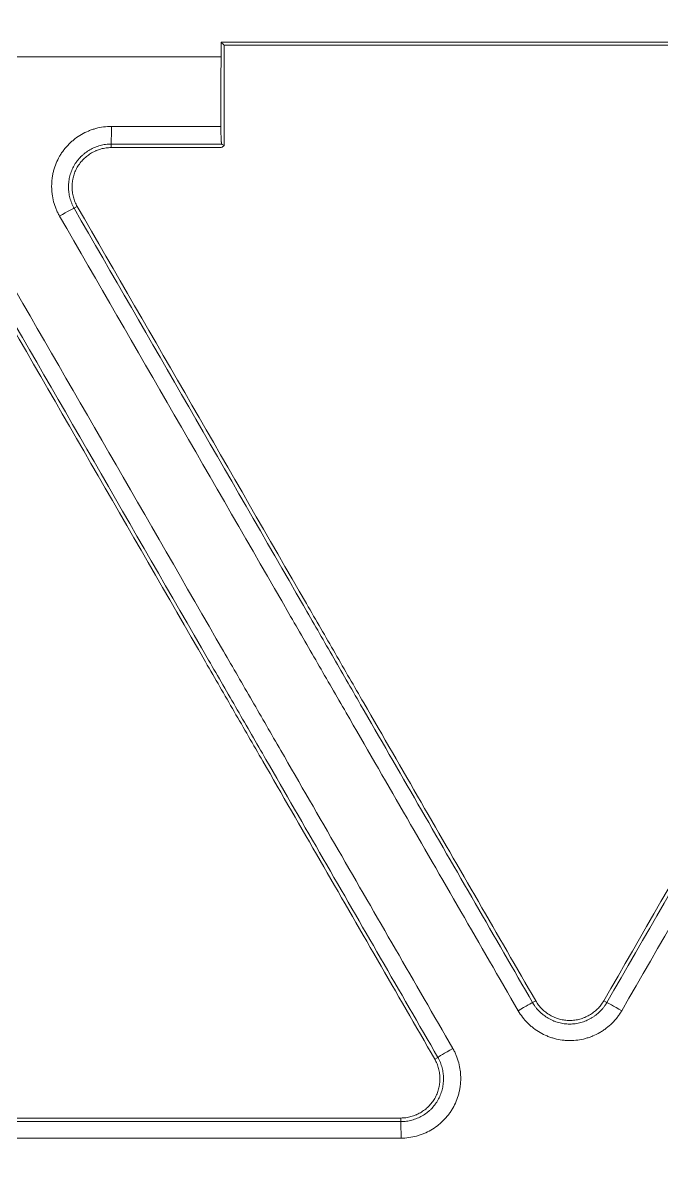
# Model space of a CAD drawing. Header units: inches. Extents: x 405346 to 489838, y -25612 to 14934.
# Drawn here: x 467421.5 to 467439.32, y 4533.59 to 4565.74 of the extents above; entities that cross this region are included whole.
import ezdxf

# ---------------------------------------------------------------- set-up
doc = ezdxf.new("R2010")
doc.units = ezdxf.units.IN
doc.header["$LTSCALE"] = 200
doc.header["$MEASUREMENT"] = 0
doc.linetypes.add('DH-HID2', pattern=[1.2, 0.8, -0.4])
doc.layers.add('FU-FURM', color=251, linetype='DH-HID2')
doc.layers.add('SS-EQ', color=2, linetype='Continuous', lineweight=20)

# ---------------------------------------------------------------- blocks, each defined once
blk = doc.blocks.new('FLLLL')
at = {"layer": 'FU-FURM'}
for centre, radius, start, end in [((467638.62, 3989.606), 194.252, 180.76696, 268.64347), ((467631.305, 3983.29), 213.601, 180.767, 268.64329)]:
    blk.add_arc(centre, radius, start, end, dxfattribs=at)
blk = doc.blocks.new('4way무풍')
at = {"layer": 'SS-EQ'}
for p, q in [((182.845, 243.697), (182.845, 240.893)), ((179.695, 240.938), (179.695, 240.839)), ((178.747, 239.197), (178.66, 239.147)), ((191.448, 216.999), (191.535, 217.049)), ((193.43, 217.049), (193.517, 216.999)), ((188.719, 215.424), (188.805, 215.473)), ((187.771, 213.682), (187.771, 213.782))]:
    blk.add_line(p, q, dxfattribs=at)
for centre, major_axis, ratio, start_param, end_param in [((179.695, 241.412), (0, -0.474), 0.006993, 0.034977, 1.610114), ((178.25, 238.91), (-0.41, -0.237), 0.029822, 3.176515, 4.686944), ((191.038, 216.762), (-0.41, -0.237), 0.016529, 3.176504, 4.686624), ((193.926, 216.762), (0.41, -0.237), 0.03041, 1.57114, 3.10667), ((189.215, 215.71), (-0.41, -0.237), 0.016714, 4.686852, 6.248274), ((187.771, 213.208), (0, 0.474), 0.013941, 4.739047, 6.248275)]:
    blk.add_ellipse(centre, major_axis=major_axis, ratio=ratio, start_param=start_param, end_param=end_param, dxfattribs=at)
for points, knots in [([(0.032, 346.294), (6.969, 346.294), (13.906, 346.294), (27.78, 346.294), (34.717, 346.294), (55.528, 346.294), (69.403, 346.294), (97.151, 346.294), (111.025, 346.294), (138.774, 346.294), (152.648, 346.294), (180.396, 346.294), (194.27, 346.294), (215.082, 346.294), (222.019, 346.294), (235.893, 346.294), (242.83, 346.293), (253.236, 346.293), (256.704, 346.293), (263.641, 346.293), (267.11, 346.293), (272.313, 346.294), (274.047, 346.294), (276.648, 346.294), (277.516, 346.294), (279.25, 346.293), (280.117, 346.293), (281.418, 346.292), (281.851, 346.292), (282.718, 346.292), (283.152, 346.292), (283.802, 346.293), (284.019, 346.293), (284.453, 346.293), (284.669, 346.294), (285.103, 346.293), (285.32, 346.293), (285.753, 346.29), (285.97, 346.288), (286.62, 346.277), (287.054, 346.265), (287.92, 346.231), (288.353, 346.21), (289.653, 346.132), (290.519, 346.062), (291.818, 345.929), (292.25, 345.88), (292.899, 345.799), (293.116, 345.771), (293.548, 345.712), (294.627, 345.561), (295.697, 345.381), (298.249, 344.897), (299.929, 344.504), (302.417, 343.81), (304.065, 343.312), (305.692, 342.745), (308.116, 341.843), (309.711, 341.171), (311.481, 340.335), (311.677, 340.241), (312.069, 340.051), (312.265, 339.955), (312.851, 339.663), (313.238, 339.464), (314.393, 338.857), (315.91, 338.017), (317.385, 337.118), (318.837, 336.19), (319.553, 335.711), (320.962, 334.724), (322.351, 333.707), (324.369, 332.094), (326.323, 330.393), (327.582, 329.199), (328.355, 328.434), (328.586, 328.204), (328.815, 327.97), (328.968, 327.815), (329.044, 327.736), (329.423, 327.345), (329.723, 327.029), (330.61, 326.072), (331.762, 324.776), (333.399, 322.77), (334.43, 321.391), (335.932, 319.291), (336.873, 317.85), (338.196, 315.627), (339.047, 314.124), (339.838, 312.579), (340.313, 311.601), (340.454, 311.306), (340.593, 311.01), (340.685, 310.812), (340.731, 310.713), (340.958, 310.218), (341.136, 309.82), (341.654, 308.624), (342.309, 307.019), (343.186, 304.582), (343.7, 302.939), (344.419, 300.459), (344.828, 298.787), (345.336, 296.251), (345.487, 295.4), (345.755, 293.69), (345.871, 292.83), (345.994, 291.749), (346.017, 291.532), (346.062, 291.099), (346.083, 290.881), (346.143, 290.23), (346.178, 289.796), (346.239, 288.927), (346.265, 288.492), (346.307, 287.624), (346.324, 287.189), (346.342, 286.538), (346.347, 286.32), (346.354, 285.886), (346.356, 285.669), (346.359, 285.234), (346.359, 285.017), (346.359, 284.582), (346.359, 284.365), (346.359, 283.714), (346.358, 283.279), (346.358, 282.41), (346.358, 281.976), (346.358, 280.672), (346.358, 279.803), (346.359, 278.065), (346.359, 277.196), (346.359, 274.59), (346.359, 272.852), (346.358, 264.162), (346.359, 257.21), (346.359, 236.355), (346.359, 222.452), (346.359, 194.646), (346.359, 180.742), (346.359, 152.936), (346.359, 139.033), (346.359, 111.226), (346.359, 69.516), (346.359, 27.806), (346.359, 0)], [0, 0, 0, 0, 0.03125, 0.03125, 0.0625, 0.0625, 0.125, 0.125, 0.1875, 0.1875, 0.25, 0.25, 0.3125, 0.3125, 0.34375, 0.34375, 0.375, 0.375, 0.390625, 0.390625, 0.40625, 0.40625, 0.414062, 0.414062, 0.417969, 0.417969, 0.421875, 0.421875, 0.423828, 0.423828, 0.425781, 0.425781, 0.426758, 0.426758, 0.427734, 0.427734, 0.428711, 0.428711, 0.429687, 0.429687, 0.431641, 0.431641, 0.433594, 0.433594, 0.4375, 0.4375, 0.439453, 0.439453, 0.44043, 0.44043, 0.441406, 0.445312, 0.445312, 0.453125, 0.453125, 0.457031, 0.460937, 0.460937, 0.46875, 0.46875, 0.469727, 0.469727, 0.470703, 0.470703, 0.472656, 0.472656, 0.476562, 0.480469, 0.480469, 0.484375, 0.484375, 0.488281, 0.492187, 0.496094, 0.5, 0.5, 0.500977, 0.501465, 0.501465, 0.501953, 0.501953, 0.503906, 0.503906, 0.507812, 0.511719, 0.515625, 0.515625, 0.523437, 0.523437, 0.527344, 0.53125, 0.53125, 0.532227, 0.532715, 0.532715, 0.533203, 0.533203, 0.535156, 0.535156, 0.539062, 0.542969, 0.546875, 0.546875, 0.554687, 0.554687, 0.558594, 0.558594, 0.5625, 0.5625, 0.563477, 0.563477, 0.564453, 0.564453, 0.566406, 0.566406, 0.568359, 0.568359, 0.570312, 0.570312, 0.571289, 0.571289, 0.572266, 0.572266, 0.573242, 0.573242, 0.574219, 0.574219, 0.576172, 0.576172, 0.578125, 0.578125, 0.582031, 0.582031, 0.585937, 0.585937, 0.59375, 0.59375, 0.625, 0.625, 0.6875, 0.6875, 0.75, 0.75, 0.8125, 0.8125, 0.875, 1, 1, 1, 1]), ([(345.164, 0), (345.164, 27.72), (345.163, 69.299), (345.162, 110.879), (345.161, 138.598), (345.16, 152.458), (345.159, 180.178), (345.157, 194.038), (345.154, 221.758), (345.152, 235.618), (345.147, 256.407), (345.146, 263.337), (345.145, 272), (345.145, 273.732), (345.144, 276.331), (345.144, 277.197), (345.143, 278.93), (345.142, 279.796), (345.142, 281.095), (345.141, 281.528), (345.141, 282.395), (345.142, 282.828), (345.141, 283.694), (345.141, 284.127), (345.14, 284.777), (345.139, 284.993), (345.136, 285.426), (345.134, 285.643), (345.124, 286.293), (345.113, 286.726), (345.081, 287.592), (345.06, 288.025), (345.009, 288.891), (344.979, 289.324), (344.926, 289.973), (344.898, 290.298), (344.868, 290.622), (344.847, 290.839), (344.836, 290.947), (344.736, 291.92), (344.629, 292.78), (344.379, 294.49), (344.236, 295.34), (343.754, 297.876), (343.361, 299.547), (342.666, 302.024), (342.167, 303.666), (341.312, 306.1), (340.67, 307.703), (340.162, 308.898), (339.901, 309.494), (339.629, 310.086), (339.446, 310.481), (339.353, 310.677), (338.885, 311.657), (338.495, 312.43), (337.684, 313.954), (337.263, 314.706), (336.391, 316.188), (335.94, 316.919), (335.007, 318.359), (334.525, 319.069), (333.532, 320.468), (332.508, 321.846), (330.881, 323.85), (329.736, 325.143), (328.853, 326.097), (328.555, 326.413), (328.177, 326.804), (328.101, 326.882), (327.949, 327.037), (327.721, 327.27), (327.491, 327.5), (326.721, 328.264), (325.466, 329.454), (323.518, 331.149), (321.504, 332.755), (320.119, 333.766), (318.711, 334.748), (317.997, 335.224), (316.546, 336.146), (315.81, 336.592), (314.315, 337.454), (313.557, 337.87), (312.595, 338.371), (312.305, 338.52), (312.014, 338.666), (311.82, 338.764), (311.722, 338.812), (311.235, 339.053), (310.844, 339.24), (309.666, 339.79), (308.875, 340.138), (307.283, 340.799), (305.68, 341.425), (303.244, 342.257), (301.598, 342.742), (299.114, 343.417), (297.436, 343.796), (294.888, 344.258), (294.033, 344.394), (292.957, 344.542), (292.742, 344.57), (292.31, 344.625), (291.663, 344.703), (291.015, 344.771), (289.72, 344.892), (288.856, 344.953), (287.56, 345.018), (287.128, 345.036), (286.48, 345.054), (286.264, 345.059), (285.832, 345.066), (285.615, 345.069), (285.183, 345.072), (284.967, 345.073), (284.535, 345.074), (284.318, 345.075), (283.67, 345.075), (283.237, 345.076), (282.589, 345.076), (282.373, 345.076), (281.94, 345.076), (281.724, 345.076), (281.076, 345.076), (280.643, 345.076), (279.346, 345.077), (278.481, 345.077), (276.752, 345.078), (275.887, 345.078), (273.293, 345.079), (271.563, 345.079), (262.916, 345.08), (255.998, 345.082), (242.162, 345.085), (235.244, 345.086), (221.408, 345.088), (214.49, 345.089), (193.736, 345.092), (179.9, 345.093), (152.228, 345.095), (138.392, 345.096), (110.72, 345.097), (96.884, 345.097), (69.212, 345.098), (55.376, 345.098), (34.622, 345.098), (27.704, 345.099), (13.868, 345.099), (6.95, 345.099), (0.032, 345.099)], [0, 0, 0, 0, 0.125, 0.1875, 0.1875, 0.25, 0.25, 0.3125, 0.3125, 0.375, 0.375, 0.40625, 0.40625, 0.414063, 0.414063, 0.417969, 0.417969, 0.421875, 0.421875, 0.423828, 0.423828, 0.425781, 0.425781, 0.427734, 0.427734, 0.428711, 0.428711, 0.429688, 0.429688, 0.431641, 0.431641, 0.433594, 0.433594, 0.435547, 0.435547, 0.436523, 0.437012, 0.437012, 0.4375, 0.4375, 0.441406, 0.441406, 0.445313, 0.445313, 0.453125, 0.453125, 0.457031, 0.460938, 0.464844, 0.464844, 0.466797, 0.467773, 0.467773, 0.46875, 0.46875, 0.472656, 0.472656, 0.476563, 0.476563, 0.480469, 0.480469, 0.484375, 0.484375, 0.488281, 0.492188, 0.496094, 0.496094, 0.498047, 0.498047, 0.498535, 0.498535, 0.499023, 0.5, 0.5, 0.503906, 0.507813, 0.511719, 0.515625, 0.515625, 0.519531, 0.519531, 0.523438, 0.523438, 0.527344, 0.527344, 0.52832, 0.528809, 0.528809, 0.529297, 0.529297, 0.53125, 0.53125, 0.535156, 0.535156, 0.539063, 0.542969, 0.546875, 0.546875, 0.554688, 0.554688, 0.558594, 0.558594, 0.55957, 0.55957, 0.560547, 0.5625, 0.5625, 0.566406, 0.566406, 0.568359, 0.568359, 0.569336, 0.569336, 0.570313, 0.570313, 0.571289, 0.571289, 0.572266, 0.572266, 0.574219, 0.574219, 0.575195, 0.575195, 0.576172, 0.576172, 0.578125, 0.578125, 0.582031, 0.582031, 0.585938, 0.585938, 0.59375, 0.59375, 0.625, 0.625, 0.65625, 0.65625, 0.6875, 0.6875, 0.75, 0.75, 0.8125, 0.8125, 0.875, 0.875, 0.9375, 0.9375, 0.96875, 0.96875, 1, 1, 1, 1]), ([(182.839, 243.697), (182.827, 243.708), (182.816, 243.719), (182.789, 243.746), (182.773, 243.762), (182.757, 243.778)], [0, 0, 0, 0, 0.414035, 0.414035, 1, 1, 1, 1]), ([(182.757, 243.778), (185.452, 243.778), (188.146, 243.778), (193.535, 243.778), (196.229, 243.778), (198.923, 243.778)], [0, 0, 0, 0, 0.5, 0.5, 1, 1, 1, 1]), ([(182.757, 243.372), (175.142, 243.372), (167.527, 243.372), (152.298, 243.372), (144.683, 243.372), (129.453, 243.372), (121.839, 243.372), (110.416, 243.372), (106.609, 243.372), (98.994, 243.372), (95.186, 243.372), (83.764, 243.372), (76.149, 243.372), (60.919, 243.372), (53.305, 243.372), (41.882, 243.372), (38.075, 243.372), (30.46, 243.372), (26.652, 243.372), (19.038, 243.372), (15.23, 243.372), (7.615, 243.372), (3.808, 243.372), (0, 243.372)], [0, 0, 0, 0, 0.125, 0.125, 0.25, 0.25, 0.375, 0.375, 0.4375, 0.4375, 0.5, 0.5, 0.625, 0.625, 0.75, 0.75, 0.8125, 0.8125, 0.875, 0.875, 0.9375, 0.9375, 1, 1, 1, 1]), ([(178.254, 238.928), (178.235, 238.96), (178.218, 238.992), (178.186, 239.058), (178.171, 239.092), (178.13, 239.193), (178.084, 239.33), (178.056, 239.472), (178.045, 239.563), (178.042, 239.581), (178.039, 239.618), (178.035, 239.672), (178.033, 239.727), (178.033, 239.836), (178.038, 239.908), (178.052, 240.016), (178.057, 240.052), (178.068, 240.106), (178.072, 240.124), (178.08, 240.159), (178.084, 240.177), (178.107, 240.265), (178.153, 240.403), (178.217, 240.533), (178.272, 240.628), (178.291, 240.659), (178.332, 240.72), (178.353, 240.749), (178.42, 240.835), (178.468, 240.889), (178.545, 240.966), (178.571, 240.991), (178.613, 241.026), (178.627, 241.038), (178.655, 241.061), (178.669, 241.073), (178.742, 241.128), (178.863, 241.209), (178.993, 241.273), (179.077, 241.308), (179.094, 241.315), (179.128, 241.328), (179.145, 241.334), (179.197, 241.352), (179.232, 241.363), (179.338, 241.391), (179.408, 241.406), (179.552, 241.425), (179.625, 241.43), (179.698, 241.43)], [0, 0, 0, 0, 0.03125, 0.03125, 0.0625, 0.0625, 0.125, 0.1875, 0.1875, 0.203125, 0.203125, 0.21875, 0.25, 0.25, 0.3125, 0.3125, 0.34375, 0.34375, 0.359375, 0.359375, 0.375, 0.375, 0.4375, 0.5, 0.5, 0.53125, 0.53125, 0.5625, 0.5625, 0.625, 0.625, 0.65625, 0.65625, 0.671875, 0.671875, 0.6875, 0.6875, 0.75, 0.8125, 0.8125, 0.828125, 0.828125, 0.84375, 0.84375, 0.875, 0.875, 0.9375, 0.9375, 1, 1, 1, 1]), ([(182.753, 241.43), (182.752, 241.399), (182.753, 241.368), (182.753, 241.322), (182.753, 241.307), (182.754, 241.276), (182.754, 241.261), (182.755, 241.218), (182.755, 241.19), (182.757, 241.15), (182.757, 241.137), (182.758, 241.112), (182.759, 241.1), (182.76, 241.066), (182.761, 241.046), (182.763, 241.023), (182.763, 241.019), (182.764, 241.01), (182.765, 240.998), (182.767, 240.98), (182.769, 240.969), (182.77, 240.958), (182.771, 240.954), (182.773, 240.943), (182.775, 240.939), (182.776, 240.938)], [0, 0, 0, 0, 0.125, 0.125, 0.1875, 0.1875, 0.25, 0.25, 0.375, 0.375, 0.4375, 0.4375, 0.5, 0.5, 0.625, 0.625, 0.65625, 0.65625, 0.6875, 0.75, 0.8125, 0.8125, 0.875, 0.875, 1, 1, 1, 1]), ([(179.695, 240.938), (179.692, 240.938), (179.688, 240.938), (179.682, 240.938), (179.672, 240.938), (179.649, 240.937), (179.603, 240.935), (179.565, 240.931), (179.488, 240.92), (179.437, 240.91), (179.361, 240.889), (179.336, 240.882), (179.287, 240.865), (179.262, 240.855), (179.19, 240.825), (179.097, 240.779), (179.011, 240.721), (178.959, 240.682), (178.948, 240.674), (178.928, 240.657), (178.898, 240.632), (178.869, 240.605), (178.814, 240.551), (178.78, 240.512), (178.732, 240.45), (178.717, 240.429), (178.688, 240.386), (178.674, 240.364), (178.634, 240.296), (178.589, 240.202), (178.556, 240.104), (178.536, 240.028), (178.53, 240.003), (178.521, 239.951), (178.516, 239.926), (178.507, 239.848), (178.503, 239.797), (178.503, 239.719), (178.504, 239.693), (178.506, 239.654), (178.507, 239.641), (178.51, 239.615), (178.511, 239.602), (178.52, 239.537), (178.539, 239.435), (178.572, 239.336), (178.601, 239.264), (178.612, 239.24), (178.629, 239.205), (178.635, 239.193), (178.644, 239.176), (178.649, 239.167), (178.654, 239.159), (178.657, 239.153), (178.659, 239.15), (178.66, 239.147)], [0, 0, 0, 0, 0.003906, 0.003906, 0.007812, 0.015625, 0.03125, 0.0625, 0.0625, 0.125, 0.125, 0.15625, 0.15625, 0.1875, 0.1875, 0.25, 0.3125, 0.3125, 0.328125, 0.328125, 0.34375, 0.375, 0.375, 0.4375, 0.4375, 0.46875, 0.46875, 0.5, 0.5, 0.5625, 0.625, 0.625, 0.65625, 0.65625, 0.6875, 0.6875, 0.75, 0.75, 0.78125, 0.78125, 0.796875, 0.796875, 0.8125, 0.8125, 0.875, 0.9375, 0.9375, 0.96875, 0.96875, 0.984375, 0.984375, 0.992187, 0.996094, 0.996094, 1, 1, 1, 1]), ([(178.747, 239.197), (178.723, 239.239), (178.702, 239.282), (178.666, 239.37), (178.651, 239.415), (178.633, 239.484), (178.628, 239.507), (178.619, 239.555), (178.615, 239.578), (178.606, 239.649), (178.6, 239.744), (178.606, 239.839), (178.614, 239.899), (178.615, 239.911), (178.619, 239.935), (178.625, 239.97), (178.633, 240.005), (178.651, 240.074), (178.666, 240.119), (178.693, 240.185), (178.703, 240.206), (178.724, 240.249), (178.735, 240.271), (178.771, 240.333), (178.824, 240.412), (178.887, 240.483), (178.938, 240.534), (178.956, 240.55), (178.992, 240.582), (179.011, 240.597), (179.067, 240.64), (179.107, 240.666), (179.169, 240.702), (179.2, 240.719), (179.233, 240.734), (179.255, 240.744), (179.266, 240.749), (179.321, 240.772), (179.411, 240.803), (179.504, 240.823), (179.575, 240.832), (179.599, 240.835), (179.647, 240.838), (179.671, 240.839), (179.695, 240.839)], [0, 0, 0, 0, 0.0625, 0.0625, 0.125, 0.125, 0.15625, 0.15625, 0.1875, 0.1875, 0.25, 0.3125, 0.3125, 0.328125, 0.328125, 0.34375, 0.375, 0.375, 0.4375, 0.4375, 0.46875, 0.46875, 0.5, 0.5, 0.5625, 0.625, 0.625, 0.65625, 0.65625, 0.6875, 0.6875, 0.75, 0.75, 0.78125, 0.796875, 0.796875, 0.8125, 0.8125, 0.875, 0.9375, 0.9375, 0.96875, 0.96875, 1, 1, 1, 1]), ([(178.747, 239.197), (180.878, 235.507), (183.009, 231.815), (185.407, 227.663), (185.673, 227.201), (186.206, 226.278), (186.472, 225.817), (187.272, 224.433), (187.804, 223.51), (189.403, 220.741), (190.469, 218.895), (191.535, 217.049)], [0, 0, 0, 0, 0.5, 0.5, 0.5625, 0.5625, 0.625, 0.625, 0.75, 0.75, 1, 1, 1, 1]), ([(193.43, 217.049), (195.561, 220.741), (197.693, 224.432), (201.955, 231.815), (204.086, 235.506), (206.217, 239.197)], [0, 0, 0, 0, 0.5, 0.5, 1, 1, 1, 1]), ([(191.044, 216.775), (189.978, 218.621), (188.912, 220.467), (187.313, 223.237), (186.78, 224.16), (185.981, 225.544), (185.714, 226.006), (185.181, 226.929), (184.915, 227.391), (182.517, 231.544), (180.385, 235.236), (178.254, 238.928)], [0, 0, 0, 0, 0.25, 0.25, 0.375, 0.375, 0.4375, 0.4375, 0.5, 0.5, 1, 1, 1, 1]), ([(178.66, 239.147), (180.791, 235.456), (182.922, 231.765), (185.32, 227.612), (185.586, 227.151), (186.119, 226.228), (186.385, 225.767), (187.185, 224.382), (187.718, 223.459), (189.316, 220.691), (190.382, 218.845), (191.448, 216.999)], [0, 0, 0, 0, 0.5, 0.5, 0.5625, 0.5625, 0.625, 0.625, 0.75, 0.75, 1, 1, 1, 1]), ([(193.517, 216.999), (195.648, 220.691), (197.779, 224.382), (202.042, 231.765), (204.173, 235.456), (206.304, 239.147)], [0, 0, 0, 0, 0.5, 0.5, 1, 1, 1, 1]), ([(206.72, 238.925), (204.589, 235.234), (202.458, 231.542), (198.196, 224.158), (196.065, 220.466), (193.933, 216.774)], [0, 0, 0, 0, 0.5, 0.5, 1, 1, 1, 1]), ([(176.432, 237.876), (178.563, 234.184), (180.694, 230.492), (183.092, 226.338), (183.359, 225.877), (183.892, 224.954), (184.158, 224.492), (184.958, 223.108), (185.491, 222.185), (187.09, 219.415), (188.156, 217.569), (189.222, 215.723)], [0, 0, 0, 0, 0.5, 0.5, 0.5625, 0.5625, 0.625, 0.625, 0.75, 0.75, 1, 1, 1, 1]), ([(188.719, 215.424), (187.653, 217.269), (186.588, 219.115), (184.989, 221.884), (184.456, 222.807), (183.657, 224.191), (183.391, 224.653), (182.858, 225.576), (180.46, 229.728), (178.063, 233.881), (175.932, 237.572)], [0, 0, 0, 0, 0.25, 0.25, 0.375, 0.375, 0.4375, 0.4375, 0.5, 1, 1, 1, 1]), ([(188.805, 215.473), (187.739, 217.319), (186.674, 219.165), (185.075, 221.934), (184.542, 222.857), (183.743, 224.241), (183.477, 224.702), (182.944, 225.625), (182.677, 226.087), (180.28, 230.239), (178.149, 233.931), (176.018, 237.621)], [0, 0, 0, 0, 0.25, 0.25, 0.375, 0.375, 0.4375, 0.4375, 0.5, 0.5, 1, 1, 1, 1]), ([(191.448, 216.999), (191.449, 216.996), (191.451, 216.993), (191.454, 216.987), (191.459, 216.979), (191.471, 216.959), (191.496, 216.921), (191.519, 216.89), (191.567, 216.828), (191.601, 216.789), (191.656, 216.734), (191.676, 216.717), (191.715, 216.682), (191.736, 216.666), (191.798, 216.618), (191.884, 216.561), (191.977, 216.514), (192.038, 216.489), (192.05, 216.484), (192.075, 216.475), (192.111, 216.462), (192.149, 216.45), (192.224, 216.43), (192.275, 216.419), (192.352, 216.409), (192.378, 216.406), (192.43, 216.402), (192.456, 216.401), (192.535, 216.401), (192.586, 216.405), (192.689, 216.419), (192.74, 216.43), (192.815, 216.45), (192.841, 216.458), (192.89, 216.475), (192.914, 216.485), (192.986, 216.515), (193.033, 216.538), (193.1, 216.577), (193.133, 216.597), (193.166, 216.619), (193.187, 216.635), (193.198, 216.642), (193.25, 216.682), (193.328, 216.75), (193.397, 216.828), (193.445, 216.889), (193.46, 216.91), (193.482, 216.943), (193.489, 216.954), (193.5, 216.971), (193.505, 216.979), (193.51, 216.988), (193.513, 216.993), (193.515, 216.996), (193.517, 216.999)], [0, 0, 0, 0, 0.003906, 0.003906, 0.007813, 0.015625, 0.03125, 0.0625, 0.0625, 0.125, 0.125, 0.15625, 0.15625, 0.1875, 0.1875, 0.25, 0.3125, 0.3125, 0.328125, 0.328125, 0.34375, 0.375, 0.375, 0.4375, 0.4375, 0.46875, 0.46875, 0.5, 0.5, 0.5625, 0.5625, 0.625, 0.625, 0.65625, 0.65625, 0.6875, 0.6875, 0.75, 0.75, 0.78125, 0.796875, 0.796875, 0.8125, 0.8125, 0.875, 0.9375, 0.9375, 0.96875, 0.96875, 0.984375, 0.984375, 0.992188, 0.996094, 0.996094, 1, 1, 1, 1]), ([(193.43, 217.049), (193.406, 217.007), (193.379, 216.968), (193.321, 216.893), (193.29, 216.857), (193.239, 216.807), (193.221, 216.791), (193.185, 216.759), (193.166, 216.744), (193.109, 216.701), (193.03, 216.648), (192.945, 216.606), (192.889, 216.583), (192.878, 216.578), (192.856, 216.569), (192.822, 216.557), (192.788, 216.547), (192.719, 216.528), (192.673, 216.518), (192.602, 216.508), (192.578, 216.506), (192.531, 216.503), (192.507, 216.502), (192.435, 216.502), (192.34, 216.508), (192.247, 216.527), (192.177, 216.546), (192.154, 216.553), (192.109, 216.569), (192.087, 216.578), (192.021, 216.605), (191.978, 216.626), (191.916, 216.662), (191.886, 216.681), (191.856, 216.701), (191.837, 216.715), (191.827, 216.722), (191.779, 216.758), (191.707, 216.821), (191.644, 216.892), (191.586, 216.967), (191.559, 217.007), (191.535, 217.049)], [0, 0, 0, 0, 0.0625, 0.0625, 0.125, 0.125, 0.15625, 0.15625, 0.1875, 0.1875, 0.25, 0.3125, 0.3125, 0.328125, 0.328125, 0.34375, 0.375, 0.375, 0.4375, 0.4375, 0.46875, 0.46875, 0.5, 0.5, 0.5625, 0.625, 0.625, 0.65625, 0.65625, 0.6875, 0.6875, 0.75, 0.75, 0.78125, 0.796875, 0.796875, 0.8125, 0.8125, 0.875, 0.9375, 0.9375, 1, 1, 1, 1]), ([(193.933, 216.774), (193.915, 216.743), (193.896, 216.711), (193.855, 216.651), (193.833, 216.621), (193.767, 216.535), (193.671, 216.426), (193.561, 216.331), (193.488, 216.276), (193.474, 216.265), (193.444, 216.244), (193.399, 216.212), (193.352, 216.184), (193.258, 216.129), (193.193, 216.097), (193.093, 216.055), (193.059, 216.042), (193.007, 216.025), (192.989, 216.019), (192.954, 216.008), (192.937, 216.003), (192.849, 215.979), (192.707, 215.95), (192.562, 215.94), (192.452, 215.94), (192.416, 215.942), (192.343, 215.947), (192.307, 215.95), (192.199, 215.965), (192.128, 215.979), (192.023, 216.008), (191.988, 216.019), (191.937, 216.036), (191.919, 216.043), (191.885, 216.056), (191.868, 216.062), (191.784, 216.098), (191.653, 216.162), (191.533, 216.243), (191.46, 216.298), (191.446, 216.309), (191.418, 216.332), (191.404, 216.344), (191.362, 216.38), (191.336, 216.405), (191.258, 216.482), (191.21, 216.536), (191.122, 216.651), (191.081, 216.711), (191.044, 216.775)], [0, 0, 0, 0, 0.03125, 0.03125, 0.0625, 0.0625, 0.125, 0.1875, 0.1875, 0.203125, 0.203125, 0.21875, 0.25, 0.25, 0.3125, 0.3125, 0.34375, 0.34375, 0.359375, 0.359375, 0.375, 0.375, 0.4375, 0.5, 0.5, 0.53125, 0.53125, 0.5625, 0.5625, 0.625, 0.625, 0.65625, 0.65625, 0.671875, 0.671875, 0.6875, 0.6875, 0.75, 0.8125, 0.8125, 0.828125, 0.828125, 0.84375, 0.84375, 0.875, 0.875, 0.9375, 0.9375, 1, 1, 1, 1]), ([(189.222, 215.723), (189.24, 215.691), (189.258, 215.658), (189.29, 215.592), (189.305, 215.559), (189.346, 215.458), (189.392, 215.321), (189.42, 215.178), (189.431, 215.088), (189.433, 215.069), (189.437, 215.033), (189.441, 214.978), (189.443, 214.924), (189.443, 214.815), (189.438, 214.743), (189.424, 214.635), (189.418, 214.599), (189.408, 214.545), (189.404, 214.527), (189.396, 214.491), (189.392, 214.473), (189.368, 214.385), (189.322, 214.248), (189.259, 214.118), (189.204, 214.023), (189.184, 213.992), (189.144, 213.931), (189.122, 213.901), (189.056, 213.815), (189.008, 213.761), (188.931, 213.685), (188.891, 213.648), (188.849, 213.612), (188.821, 213.589), (188.806, 213.578), (188.734, 213.522), (188.613, 213.442), (188.483, 213.378), (188.399, 213.342), (188.382, 213.336), (188.348, 213.323), (188.33, 213.316), (188.278, 213.299), (188.243, 213.288), (188.138, 213.259), (188.067, 213.245), (187.924, 213.226), (187.851, 213.221), (187.778, 213.221)], [0, 0, 0, 0, 0.03125, 0.03125, 0.0625, 0.0625, 0.125, 0.1875, 0.1875, 0.203125, 0.203125, 0.21875, 0.25, 0.25, 0.3125, 0.3125, 0.34375, 0.34375, 0.359375, 0.359375, 0.375, 0.375, 0.4375, 0.5, 0.5, 0.53125, 0.53125, 0.5625, 0.5625, 0.625, 0.625, 0.65625, 0.671875, 0.671875, 0.6875, 0.6875, 0.75, 0.8125, 0.8125, 0.828125, 0.828125, 0.84375, 0.84375, 0.875, 0.875, 0.9375, 0.9375, 1, 1, 1, 1]), ([(187.771, 213.682), (187.775, 213.682), (187.778, 213.682), (187.784, 213.682), (187.794, 213.682), (187.817, 213.682), (187.863, 213.685), (187.902, 213.689), (187.979, 213.699), (188.029, 213.71), (188.105, 213.73), (188.13, 213.738), (188.179, 213.755), (188.204, 213.764), (188.276, 213.795), (188.369, 213.841), (188.455, 213.898), (188.507, 213.938), (188.518, 213.946), (188.538, 213.963), (188.568, 213.988), (188.597, 214.014), (188.652, 214.069), (188.686, 214.108), (188.734, 214.169), (188.749, 214.19), (188.778, 214.234), (188.792, 214.256), (188.831, 214.324), (188.854, 214.371), (188.893, 214.467), (188.91, 214.516), (188.93, 214.592), (188.935, 214.617), (188.945, 214.669), (188.949, 214.694), (188.959, 214.772), (188.963, 214.823), (188.963, 214.901), (188.962, 214.927), (188.959, 214.966), (188.958, 214.979), (188.956, 215.005), (188.954, 215.018), (188.946, 215.083), (188.926, 215.185), (188.894, 215.284), (188.864, 215.356), (188.854, 215.38), (188.836, 215.415), (188.83, 215.427), (188.821, 215.444), (188.816, 215.453), (188.812, 215.462), (188.808, 215.467), (188.807, 215.47), (188.805, 215.473)], [0, 0, 0, 0, 0.003906, 0.003906, 0.007812, 0.015625, 0.03125, 0.0625, 0.0625, 0.125, 0.125, 0.15625, 0.15625, 0.1875, 0.1875, 0.25, 0.3125, 0.3125, 0.328125, 0.328125, 0.34375, 0.375, 0.375, 0.4375, 0.4375, 0.46875, 0.46875, 0.5, 0.5, 0.5625, 0.5625, 0.625, 0.625, 0.65625, 0.65625, 0.6875, 0.6875, 0.75, 0.75, 0.78125, 0.78125, 0.796875, 0.796875, 0.8125, 0.8125, 0.875, 0.9375, 0.9375, 0.96875, 0.96875, 0.984375, 0.984375, 0.992187, 0.996094, 0.996094, 1, 1, 1, 1]), ([(188.719, 215.424), (188.743, 215.382), (188.764, 215.339), (188.8, 215.251), (188.815, 215.206), (188.833, 215.137), (188.838, 215.113), (188.847, 215.066), (188.851, 215.042), (188.86, 214.971), (188.866, 214.876), (188.86, 214.781), (188.853, 214.722), (188.851, 214.71), (188.847, 214.686), (188.841, 214.651), (188.833, 214.616), (188.815, 214.547), (188.8, 214.502), (188.773, 214.436), (188.763, 214.414), (188.742, 214.371), (188.731, 214.35), (188.695, 214.288), (188.642, 214.209), (188.579, 214.138), (188.528, 214.087), (188.51, 214.071), (188.474, 214.039), (188.456, 214.024), (188.399, 213.981), (188.359, 213.955), (188.297, 213.919), (188.266, 213.902), (188.233, 213.886), (188.212, 213.876), (188.201, 213.872), (188.145, 213.848), (188.055, 213.817), (187.962, 213.798), (187.868, 213.785), (187.82, 213.782), (187.771, 213.782)], [0, 0, 0, 0, 0.0625, 0.0625, 0.125, 0.125, 0.15625, 0.15625, 0.1875, 0.1875, 0.25, 0.3125, 0.3125, 0.328125, 0.328125, 0.34375, 0.375, 0.375, 0.4375, 0.4375, 0.46875, 0.46875, 0.5, 0.5, 0.5625, 0.625, 0.625, 0.65625, 0.65625, 0.6875, 0.6875, 0.75, 0.75, 0.78125, 0.796875, 0.796875, 0.8125, 0.8125, 0.875, 0.9375, 0.9375, 1, 1, 1, 1]), ([(162.197, 213.782), (164.328, 213.782), (167.525, 213.782), (170.722, 213.782), (172.32, 213.782), (172.853, 213.782), (173.919, 213.782), (174.451, 213.782), (177.115, 213.782), (179.247, 213.782), (183.509, 213.782), (185.64, 213.782), (187.771, 213.782)], [0, 0, 0, 0, 0.25, 0.375, 0.375, 0.4375, 0.4375, 0.5, 0.5, 0.75, 0.75, 1, 1, 1, 1]), ([(162.197, 213.681), (164.328, 213.681), (166.459, 213.681), (169.656, 213.681), (170.722, 213.681), (172.32, 213.681), (172.853, 213.681), (173.918, 213.681), (174.451, 213.681), (177.115, 213.681), (179.247, 213.681), (183.509, 213.682), (185.64, 213.682), (187.771, 213.682)], [0, 0, 0, 0, 0.25, 0.25, 0.375, 0.375, 0.4375, 0.4375, 0.5, 0.5, 0.75, 0.75, 1, 1, 1, 1]), ([(187.778, 213.221), (185.646, 213.221), (183.515, 213.221), (179.252, 213.222), (177.121, 213.222), (174.456, 213.222), (173.924, 213.222), (172.858, 213.222), (172.325, 213.222), (170.726, 213.223), (169.661, 213.223), (166.463, 213.223), (164.332, 213.223), (162.2, 213.223)], [0, 0, 0, 0, 0.25, 0.25, 0.5, 0.5, 0.5625, 0.5625, 0.625, 0.625, 0.75, 0.75, 1, 1, 1, 1])]:
    blk.add_open_spline(points, degree=3, knots=knots, dxfattribs=at)
for points in [[(182.757, 243.778), (182.757, 243.643), (182.757, 243.507), (182.757, 243.372)], [(182.839, 243.697), (187.491, 243.697), (192.143, 243.697), (196.796, 243.696)], [(182.757, 243.372), (182.755, 242.725), (182.754, 242.077), (182.753, 241.43)], [(179.698, 241.43), (180.716, 241.43), (181.734, 241.43), (182.753, 241.43)], [(182.776, 240.938), (181.749, 240.938), (180.722, 240.938), (179.695, 240.938)], [(182.764, 240.839), (181.741, 240.839), (180.718, 240.839), (179.695, 240.839)], [(182.845, 240.893), (182.818, 240.875), (182.791, 240.857), (182.764, 240.839)], [(182.776, 240.938), (182.799, 240.923), (182.822, 240.908), (182.845, 240.893)]]:
    blk.add_open_spline(points, degree=3, dxfattribs=at)

msp = doc.modelspace()

# ---------------------------------------------------------------- block references
for name, p in [('FLLLL', (-47.5, 596.663)), ('4way무풍', (467244.268, 4321.426))]:
    msp.add_blockref(name, p)

doc.saveas('drawing.dxf')
